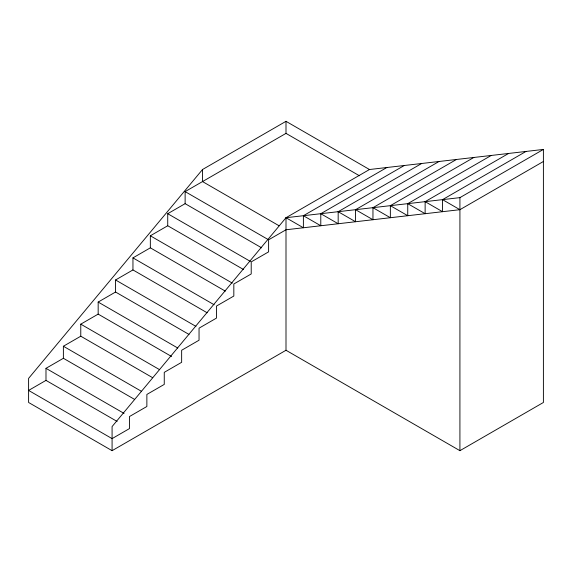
<?xml version="1.0" encoding="UTF-8"?>
<svg xmlns="http://www.w3.org/2000/svg" width="572" height="572" viewBox="0 0 572 572"><rect width="100%" height="100%" fill="white"/><g stroke="black" fill="none" stroke-linecap="round" stroke-linejoin="round"><path stroke-width="0.86" d="M369.483 169.519L286 121.321L202.517 169.519L28.6 378.378L28.6 402.481L112.083 450.679L286 350.264L459.917 450.679L543.4 402.481L543.4 149.435L369.483 169.519L286 217.718L112.083 426.576L112.083 450.679M261.654 247.84L185.128 203.661L185.128 191.613L286 133.376L359.43 175.768M243.486 269.491L167.732 225.754L167.732 213.706L185.128 203.661M225.325 291.134L150.343 247.84L150.343 235.793L167.732 225.754M207.157 312.777L132.954 269.934L132.954 257.886L150.343 247.84M188.989 334.42L115.558 292.027L115.558 279.973L132.954 269.934M171.6 356.513L98.169 314.114L98.169 302.066L115.558 292.027M152.66 377.706L80.774 336.207L80.774 324.16L98.169 314.114M134.499 399.356L63.385 358.294L63.385 346.246L80.774 336.207M286 350.264L286 217.718L303.389 227.763L303.389 215.708L386.872 167.51M117.103 421.442L45.989 380.387L45.989 368.339L63.385 358.294M303.389 215.708L320.785 225.754L320.785 213.699L404.268 165.508M45.989 380.387L28.6 390.426L112.083 438.624L129.472 428.585L129.472 416.538L146.868 406.492L146.868 394.444L164.257 384.405L164.257 372.351L181.646 362.312L181.646 350.264L199.042 340.226L199.042 328.171L216.43 318.132L216.43 306.084L233.826 296.039L233.826 283.991L251.215 273.952L251.215 261.897L268.611 251.859L268.611 239.811L286 229.772L459.917 209.688L543.4 161.49M320.785 213.699L338.174 223.745L338.174 211.697L421.657 163.499M338.174 211.697L355.57 221.736L355.57 209.688L439.046 161.49M355.57 209.688L372.958 219.727L372.958 207.679L456.442 159.481M372.958 207.679L390.354 217.718L390.354 205.67L473.831 157.472M390.354 205.67L407.743 215.708L407.743 203.661L491.226 155.462M407.743 203.661L425.132 213.699L425.132 201.651L508.615 153.453M425.132 201.651L442.528 211.69L442.528 199.642L526.011 151.444M286 217.718L459.917 197.633L543.4 149.435M442.528 199.642L459.917 209.688M279.043 225.754L202.517 181.574L202.517 169.519M185.128 191.613L267.832 239.361M167.732 213.706L250.443 261.454M150.343 235.793L232.275 283.097M132.954 257.886L214.114 304.74M115.558 279.973L195.946 326.39M98.169 302.066L177.785 348.033M80.774 324.16L159.617 369.676M63.385 346.246L141.456 391.319M45.989 368.339L124.06 413.413M459.917 197.633L459.917 450.679M286 121.321L286 133.376"/></g></svg>
